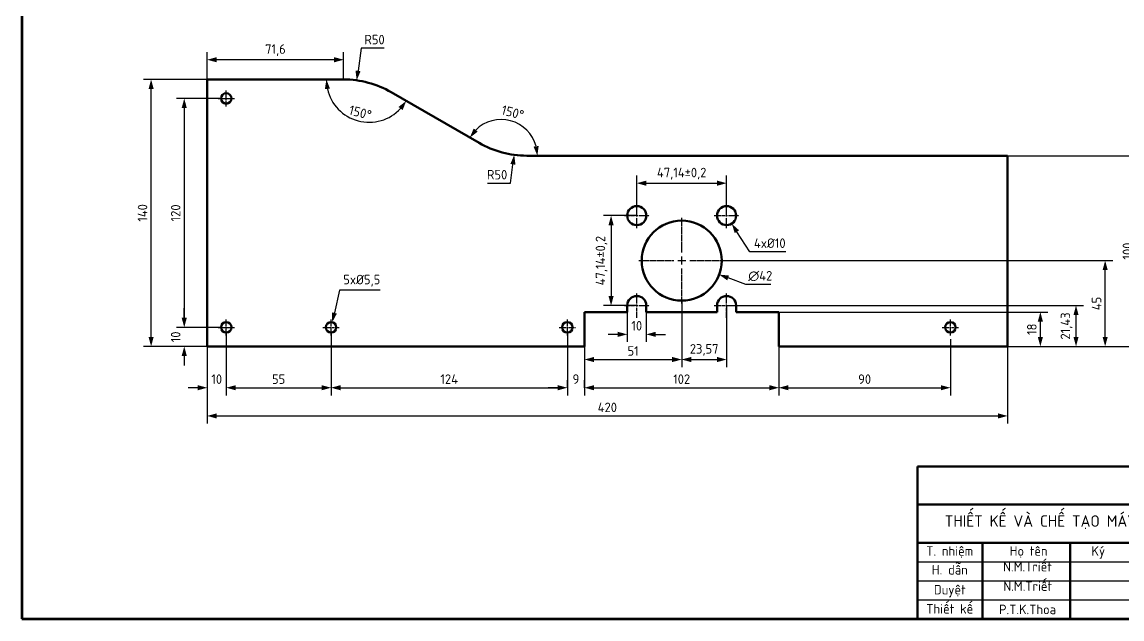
# Model space of a CAD drawing. Header units: millimetres. Extents: x -190 to 12889, y -227 to 3957.
# Drawn here: x 1002 to 1580, y 483 to 796 of the extents above; entities that cross this region are included whole.
import ezdxf

# ---------------------------------------------------------------- set-up
doc = ezdxf.new("R2010")
doc.units = ezdxf.units.MM
doc.header["$LTSCALE"] = 0.7
doc.header["$PDMODE"] = 35
doc.header["$PDSIZE"] = -4
doc.linetypes.add('CENTER2', pattern=[1.125, 0.75, -0.125, 0.125, -0.125])
doc.layers.get('0').update_dxf_attribs({"color": 255})
for name, color, linetype, lineweight in [('CON', 7, 'Continuous', 50), ('DIM', 94, 'Continuous', 25), ('KHUNGBV', 5, 'Continuous', 70)]:
    doc.layers.add(name, color=color, linetype=linetype, lineweight=lineweight)
doc.styles.add('TCVN-7284', font='tcvn+7284-2003r.ttf')
doc.dimstyles.new('TCVN_ISO-25_RadiusDia', dxfattribs={"dimtxt": 2.5, "dimasz": 2.5, "dimexe": 2, "dimexo": 0, "dimgap": 1, "dimtad": 1, "dimtoh": 1, "dimtxsty": 'TCVN-7284', "dimblk": 'Arrow', "dimcen": 0, "dimclrd": 256, "dimclre": 256, "dimclrt": 256, "dimadec": 0, "dimazin": 0, "dimtfac": 1, "dimtofl": 0, "dimtmove": 1, "dimatfit": 0, "dimldrblk": 'Arrow', "dimfxl": 1, "dimlwd": -1, "dimlwe": -1, "dimarcsym": 0})

# ---------------------------------------------------------------- blocks, each defined once
blk = doc.blocks.new('KHUNG_A3')
at = {"layer": 'CON', "color": 8, "linetype": 'Continuous', "ltscale": 0.66}
for p, q in [((296.71, 84.61), (296.71, 44.61)), ((296.71, 84.61), (481.71, 84.61)), ((296.71, 74.61), (481.71, 74.61)), ((296.71, 64.61), (481.71, 64.61)), ((313.71, 64.61), (313.71, 44.61)), ((336.71, 64.61), (336.71, 44.61))]:
    blk.add_line(p, q, dxfattribs=at)
at = {"layer": 'DIM', "color": 8, "linetype": 'Continuous', "ltscale": 0.66}
for p, q in [((296.71, 59.61), (361.71, 59.61)), ((296.71, 54.61), (361.71, 54.61)), ((296.71, 49.61), (421.71, 49.61))]:
    blk.add_line(p, q, dxfattribs=at)
at = {"layer": 'KHUNGBV', "color": 8, "linetype": 'Continuous', "ltscale": 0.66}
for p, q in [((61.71, 341.61), (61.71, 44.61)), ((61.71, 44.61), (481.71, 44.61))]:
    blk.add_line(p, q, dxfattribs=at)
at = {"color": 255, "insert": (303.83, 71.79), "char_height": 3, "width": 178.521, "attachment_point": 1, "style": 'TCVN-7284'}
blk.add_mtext('THIẾT KẾ VÀ CHẾ TẠO MÁY KIỂM TRA MÁY KHOAN PIN TỰ ĐỘNG CÓ GIÁM SÁT QUA WEBSERVER\\P', dxfattribs=at)
at = {"color": 255, "char_height": 2.5, "attachment_point": 1, "style": 'TCVN-7284'}
for s, insert in [('\\pxqc;T. nhiệm', (296.71, 63.68)), ('{\\W2.460912; }Họ tên', (317.11, 63.68)), ('{\\W4.544245; }Ký', (335.42, 63.68)), ('\\pxqc;H. dẫn', (296.71, 58.76)), ('\\pxqc;N.M.Triết', (317.11, 59.57)), ('\\pxqc;N.M.Triết', (317.16, 54.47)), ('\\pxqc;Duyệt', (296.71, 53.54)), ('\\pxqc;Thiết kế', (296.71, 48.52)), ('\\pxqc;P.T.K.Thoa', (317.11, 48.37))]:
    blk.add_mtext_dynamic_manual_height_columns(s, width=16.8827, gutter_width=88.6, heights=[0], dxfattribs=dict(at, insert=insert))
blk = doc.blocks.new('Arrow')
at = {"layer": 'DIM'}
blk.add_solid([(-1, 0.27), (-1, -0.27), (0, 0)], dxfattribs=at)
blk = doc.blocks.new('*D386')
at = {"layer": 'Defpoints', "color": 0, "ltscale": 0.7, "transparency": 16777216}
for p in [(1106.7, 755.79), (1087.41, 635.79), (1106.7, 635.79)]:
    blk.add_point(p, dxfattribs=at)
at = {"layer": 'DIM', "ltscale": 0.7, "transparency": 16777216}
for p, q in [((1106.7, 755.79), (1083.41, 755.79)), ((1087.41, 750.79), (1087.41, 640.79)), ((1106.7, 635.79), (1083.41, 635.79))]:
    blk.add_line(p, q, dxfattribs=at)
at = {"layer": 'DIM', "ltscale": 0.7, "transparency": 16777216, "xscale": 5, "yscale": 5, "zscale": 5}
for p, rotation in [((1087.41, 755.79), 90), ((1087.41, 635.79), 270)]:
    blk.add_blockref('Arrow', p, dxfattribs=dict(at, rotation=rotation))
at = {"layer": 'DIM', "ltscale": 0.7, "transparency": 16777216, "insert": (1082.91, 695.79), "char_height": 5, "attachment_point": 5, "rotation": 90, "style": 'TCVN-7284'}
blk.add_mtext('120', dxfattribs=at)
blk = doc.blocks.new('*D387')
at = {"layer": 'Defpoints', "color": 0, "ltscale": 0.7, "transparency": 16777216}
for p in [(1070.02, 765.79), (1099.45, 765.79), (1099.45, 625.79)]:
    blk.add_point(p, dxfattribs=at)
at = {"layer": 'DIM', "ltscale": 0.7, "transparency": 16777216}
for p, q in [((1099.45, 765.79), (1066.02, 765.79)), ((1070.02, 630.79), (1070.02, 760.79)), ((1099.45, 625.79), (1066.02, 625.79))]:
    blk.add_line(p, q, dxfattribs=at)
at = {"layer": 'DIM', "ltscale": 0.7, "transparency": 16777216, "xscale": 5, "yscale": 5, "zscale": 5}
for p, rotation in [((1070.02, 765.79), 90), ((1070.02, 625.79), 270)]:
    blk.add_blockref('Arrow', p, dxfattribs=dict(at, rotation=rotation))
at = {"layer": 'DIM', "ltscale": 0.7, "transparency": 16777216, "insert": (1065.52, 695.79), "char_height": 5, "attachment_point": 5, "rotation": 90, "style": 'TCVN-7284', "bg_fill": 3, "box_fill_scale": 1.1, "bg_fill_color": 256, "bg_fill_true_color": 13158600, "bg_fill_transparency": 0}
blk.add_mtext('140', dxfattribs=at)
blk = doc.blocks.new('*D388')
at = {"layer": 'Defpoints', "color": 0, "ltscale": 0.7, "transparency": 16777216}
for p in [(1109.45, 633.04), (1099.45, 625.79), (1109.45, 604.13)]:
    blk.add_point(p, dxfattribs=at)
at = {"layer": 'DIM', "ltscale": 0.7, "transparency": 16777216}
for p, q in [((1109.45, 633.04), (1109.45, 600.13)), ((1099.45, 625.79), (1099.45, 600.13)), ((1094.45, 604.13), (1089.45, 604.13)), ((1114.45, 604.13), (1119.45, 604.13))]:
    blk.add_line(p, q, dxfattribs=at)
at = {"layer": 'DIM', "ltscale": 0.7, "transparency": 16777216, "xscale": 5, "yscale": 5, "zscale": 5}
blk.add_blockref('Arrow', (1099.45, 604.13), dxfattribs=at)
at = {"layer": 'DIM', "ltscale": 0.7, "transparency": 16777216, "xscale": 5, "yscale": 5, "zscale": 5, "rotation": 180}
blk.add_blockref('Arrow', (1109.45, 604.13), dxfattribs=at)
at = {"layer": 'DIM', "ltscale": 0.7, "transparency": 16777216, "insert": (1104.45, 608.63), "char_height": 5, "attachment_point": 5, "style": 'TCVN-7284'}
blk.add_mtext('10', dxfattribs=at)
blk = doc.blocks.new('*D389')
at = {"layer": 'Defpoints', "color": 0, "ltscale": 0.7, "transparency": 16777216}
for p in [(1109.45, 633.04), (1164.45, 633.04), (1164.45, 604.13)]:
    blk.add_point(p, dxfattribs=at)
at = {"layer": 'DIM', "ltscale": 0.7, "transparency": 16777216}
for p, q in [((1109.45, 633.04), (1109.45, 600.13)), ((1164.45, 633.04), (1164.45, 600.13)), ((1114.45, 604.13), (1159.45, 604.13))]:
    blk.add_line(p, q, dxfattribs=at)
at = {"layer": 'DIM', "ltscale": 0.7, "transparency": 16777216, "xscale": 5, "yscale": 5, "zscale": 5, "rotation": 180}
blk.add_blockref('Arrow', (1109.45, 604.13), dxfattribs=at)
at = {"layer": 'DIM', "ltscale": 0.7, "transparency": 16777216, "xscale": 5, "yscale": 5, "zscale": 5}
blk.add_blockref('Arrow', (1164.45, 604.13), dxfattribs=at)
at = {"layer": 'DIM', "ltscale": 0.7, "transparency": 16777216, "insert": (1136.95, 608.63), "char_height": 5, "attachment_point": 5, "style": 'TCVN-7284'}
blk.add_mtext('55', dxfattribs=at)
blk = doc.blocks.new('*D390')
at = {"layer": 'Defpoints', "color": 0, "ltscale": 0.7, "transparency": 16777216}
for p in [(1164.45, 633.04), (1288.45, 633.04), (1288.45, 604.13)]:
    blk.add_point(p, dxfattribs=at)
at = {"layer": 'DIM', "ltscale": 0.7, "transparency": 16777216}
for p, q in [((1164.45, 633.04), (1164.45, 600.13)), ((1288.45, 633.04), (1288.45, 600.13)), ((1169.45, 604.13), (1283.45, 604.13))]:
    blk.add_line(p, q, dxfattribs=at)
at = {"layer": 'DIM', "ltscale": 0.7, "transparency": 16777216, "xscale": 5, "yscale": 5, "zscale": 5, "rotation": 180}
blk.add_blockref('Arrow', (1164.45, 604.13), dxfattribs=at)
at = {"layer": 'DIM', "ltscale": 0.7, "transparency": 16777216, "xscale": 5, "yscale": 5, "zscale": 5}
blk.add_blockref('Arrow', (1288.45, 604.13), dxfattribs=at)
at = {"layer": 'DIM', "ltscale": 0.7, "transparency": 16777216, "insert": (1226.45, 608.63), "char_height": 5, "attachment_point": 5, "style": 'TCVN-7284'}
blk.add_mtext('124', dxfattribs=at)
blk = doc.blocks.new('*D391')
at = {"layer": 'Defpoints', "color": 0, "ltscale": 0.7, "transparency": 16777216}
for p in [(1489.45, 629.54), (1399.45, 625.79), (1489.45, 604.13)]:
    blk.add_point(p, dxfattribs=at)
at = {"layer": 'DIM', "ltscale": 0.7, "transparency": 16777216}
for p, q in [((1489.45, 629.54), (1489.45, 600.13)), ((1399.45, 625.79), (1399.45, 600.13)), ((1404.45, 604.13), (1484.45, 604.13))]:
    blk.add_line(p, q, dxfattribs=at)
at = {"layer": 'DIM', "ltscale": 0.7, "transparency": 16777216, "xscale": 5, "yscale": 5, "zscale": 5, "rotation": 180}
blk.add_blockref('Arrow', (1399.45, 604.13), dxfattribs=at)
at = {"layer": 'DIM', "ltscale": 0.7, "transparency": 16777216, "xscale": 5, "yscale": 5, "zscale": 5}
blk.add_blockref('Arrow', (1489.45, 604.13), dxfattribs=at)
at = {"layer": 'DIM', "ltscale": 0.7, "transparency": 16777216, "insert": (1444.45, 608.63), "char_height": 5, "attachment_point": 5, "style": 'TCVN-7284'}
blk.add_mtext('90', dxfattribs=at)
blk = doc.blocks.new('*U166')
at = {"layer": 'DIM', "color": 0, "linetype": 'CENTER2', "ltscale": 2.5, "transparency": 16777216}
for p, q in [((-4.25, 0), (-0.55, 0)), ((0, 0.55), (0, 4.25)), ((0.55, 0), (4.25, 0)), ((0, -4.25), (0, -0.55))]:
    blk.add_line(p, q, dxfattribs=at)
at = {"layer": 'DIM', "color": 0, "linetype": 'Continuous', "ltscale": 2.5, "transparency": 16777216}
for p, q in [((-0.275, 0), (0.275, 0)), ((0, -0.275), (0, 0.275))]:
    blk.add_line(p, q, dxfattribs=at)
blk = doc.blocks.new('*U167')
at = {"layer": 'DIM', "color": 0, "linetype": 'CENTER2', "ltscale": 2.5, "transparency": 16777216}
for p, q in [((-4.25, 0), (-0.55, 0)), ((0, 0.55), (0, 4.25)), ((0.55, 0), (4.25, 0)), ((0, -4.25), (0, -0.55))]:
    blk.add_line(p, q, dxfattribs=at)
at = {"layer": 'DIM', "color": 0, "linetype": 'Continuous', "ltscale": 2.5, "transparency": 16777216}
for p, q in [((-0.275, 0), (0.275, 0)), ((0, -0.275), (0, 0.275))]:
    blk.add_line(p, q, dxfattribs=at)
blk = doc.blocks.new('*U168')
at = {"layer": 'DIM', "color": 0, "linetype": 'CENTER2', "ltscale": 2.5, "transparency": 16777216}
for p, q in [((-4.25, 0), (-0.55, 0)), ((0, 0.55), (0, 4.25)), ((0.55, 0), (4.25, 0)), ((0, -4.25), (0, -0.55))]:
    blk.add_line(p, q, dxfattribs=at)
at = {"layer": 'DIM', "color": 0, "linetype": 'Continuous', "ltscale": 2.5, "transparency": 16777216}
for p, q in [((-0.275, 0), (0.275, 0)), ((0, -0.275), (0, 0.275))]:
    blk.add_line(p, q, dxfattribs=at)
blk = doc.blocks.new('*U160')
at = {"layer": 'DIM', "color": 0, "linetype": 'CENTER2', "ltscale": 2.5, "transparency": 16777216}
for p, q in [((0, 1), (0, 6.5)), ((-6.5, 0), (-1, 0)), ((1, 0), (6.5, 0)), ((0, -6.5), (0, -1))]:
    blk.add_line(p, q, dxfattribs=at)
at = {"layer": 'DIM', "color": 0, "linetype": 'Continuous', "ltscale": 2.5, "transparency": 16777216}
for p, q in [((-0.5, 0), (0.5, 0)), ((0, -0.5), (0, 0.5))]:
    blk.add_line(p, q, dxfattribs=at)
blk = doc.blocks.new('*U161')
at = {"layer": 'DIM', "color": 0, "linetype": 'CENTER2', "ltscale": 2.5, "transparency": 16777216}
for p, q in [((-4.25, 0), (-0.55, 0)), ((0, 0.55), (0, 4.25)), ((0.55, 0), (4.25, 0)), ((0, -4.25), (0, -0.55))]:
    blk.add_line(p, q, dxfattribs=at)
at = {"layer": 'DIM', "color": 0, "linetype": 'Continuous', "ltscale": 2.5, "transparency": 16777216}
for p, q in [((-0.275, 0), (0.275, 0)), ((0, -0.275), (0, 0.275))]:
    blk.add_line(p, q, dxfattribs=at)
blk = doc.blocks.new('*U162')
at = {"layer": 'DIM', "color": 0, "linetype": 'CENTER2', "ltscale": 2.5, "transparency": 16777216}
for p, q in [((0, 1), (0, 6.5)), ((-6.5, 0), (-1, 0)), ((1, 0), (6.5, 0)), ((0, -6.5), (0, -1))]:
    blk.add_line(p, q, dxfattribs=at)
at = {"layer": 'DIM', "color": 0, "linetype": 'Continuous', "ltscale": 2.5, "transparency": 16777216}
for p, q in [((-0.5, 0), (0.5, 0)), ((0, -0.5), (0, 0.5))]:
    blk.add_line(p, q, dxfattribs=at)
blk = doc.blocks.new('*U163')
at = {"layer": 'DIM', "color": 0, "linetype": 'CENTER2', "ltscale": 2.5, "transparency": 16777216}
for p, q in [((0, 1), (0, 6.5)), ((-6.5, 0), (-1, 0)), ((1, 0), (6.5, 0)), ((0, -6.5), (0, -1))]:
    blk.add_line(p, q, dxfattribs=at)
at = {"layer": 'DIM', "color": 0, "linetype": 'Continuous', "ltscale": 2.5, "transparency": 16777216}
for p, q in [((-0.5, 0), (0.5, 0)), ((0, -0.5), (0, 0.5))]:
    blk.add_line(p, q, dxfattribs=at)
blk = doc.blocks.new('*U164')
at = {"layer": 'DIM', "color": 0, "linetype": 'CENTER2', "ltscale": 2.5, "transparency": 16777216}
for p, q in [((0, 1), (0, 6.5)), ((-6.5, 0), (-1, 0)), ((1, 0), (6.5, 0)), ((0, -6.5), (0, -1))]:
    blk.add_line(p, q, dxfattribs=at)
at = {"layer": 'DIM', "color": 0, "linetype": 'Continuous', "ltscale": 2.5, "transparency": 16777216}
for p, q in [((-0.5, 0), (0.5, 0)), ((0, -0.5), (0, 0.5))]:
    blk.add_line(p, q, dxfattribs=at)
blk = doc.blocks.new('*U165')
at = {"layer": 'DIM', "color": 0, "linetype": 'CENTER2', "ltscale": 2.5, "transparency": 16777216}
for p, q in [((-4.25, 0), (-0.55, 0)), ((0, 0.55), (0, 4.25)), ((0.55, 0), (4.25, 0)), ((0, -4.25), (0, -0.55))]:
    blk.add_line(p, q, dxfattribs=at)
at = {"layer": 'DIM', "color": 0, "linetype": 'Continuous', "ltscale": 2.5, "transparency": 16777216}
for p, q in [((-0.275, 0), (0.275, 0)), ((0, -0.275), (0, 0.275))]:
    blk.add_line(p, q, dxfattribs=at)
blk = doc.blocks.new('*U169')
at = {"layer": 'DIM', "color": 0, "linetype": 'CENTER2', "ltscale": 2.5, "transparency": 16777216}
for p, q in [((0, 4.2), (0, 22.5)), ((-22.5, 0), (-4.2, 0)), ((4.2, 0), (22.5, 0)), ((0, -22.5), (0, -4.2))]:
    blk.add_line(p, q, dxfattribs=at)
at = {"layer": 'DIM', "color": 0, "linetype": 'Continuous', "ltscale": 2.5, "transparency": 16777216}
for p, q in [((-2.1, 0), (2.1, 0)), ((0, -2.1), (0, 2.1))]:
    blk.add_line(p, q, dxfattribs=at)
blk = doc.blocks.new('MAT_PHAI_X')
at = {"layer": 'CON'}
for p, q in [((1188.74, 1014.8), (1117.14, 1014.8)), ((1117.14, 1014.8), (1117.14, 874.8)), ((1259.82, 981.49), (1213.74, 1008.1)), ((1537.14, 974.8), (1284.82, 974.8)), ((1537.14, 874.8), (1537.14, 974.8)), ((1337.57, 896.23), (1337.57, 892.8)), ((1347.57, 892.8), (1347.57, 896.23)), ((1384.71, 896.23), (1384.71, 892.8)), ((1394.71, 892.8), (1394.71, 896.23)), ((1315.14, 892.8), (1337.57, 892.8)), ((1315.14, 874.8), (1315.14, 892.8)), ((1347.57, 892.8), (1384.71, 892.8)), ((1394.71, 892.8), (1417.14, 892.8)), ((1417.14, 892.8), (1417.14, 874.8)), ((1117.14, 874.8), (1315.14, 874.8)), ((1417.14, 874.8), (1537.14, 874.8))]:
    blk.add_line(p, q, dxfattribs=at)
for centre, radius in [((1127.14, 1004.8), 2.75), ((1342.57, 943.37), 5), ((1389.71, 943.37), 5), ((1366.14, 919.8), 21), ((1127.14, 884.8), 2.75), ((1182.14, 884.8), 2.75), ((1306.14, 884.8), 2.75), ((1507.14, 884.8), 2.75)]:
    blk.add_circle(centre, radius, dxfattribs=at)
for centre, radius, start, end in [((1188.74, 964.8), 50, 60, 90), ((1284.82, 1024.8), 50, 240, 270), ((1342.57, 896.23), 5, 0, 180), ((1389.71, 896.23), 5, 0, 180)]:
    blk.add_arc(centre, radius, start, end, dxfattribs=at)
at = {"layer": 'DIM', "color": 1, "linetype": 'CENTER2', "ltscale": 2.5}
for name, p in [('*U166', (1127.14, 1004.8)), ('*U160', (1342.57, 943.37)), ('*U164', (1389.71, 943.37)), ('*U169', (1366.14, 919.8)), ('*U162', (1342.57, 896.23)), ('*U163', (1389.71, 896.23)), ('*U167', (1127.14, 884.8)), ('*U168', (1182.14, 884.8)), ('*U161', (1306.14, 884.8)), ('*U165', (1507.14, 884.8))]:
    blk.add_blockref(name, p, dxfattribs=at)
blk = doc.blocks.new('*D392')
at = {"layer": 'Defpoints', "color": 0, "ltscale": 0.7, "transparency": 16777216}
for p in [(1297.45, 625.79), (1288.45, 604.13), (1297.45, 604.13)]:
    blk.add_point(p, dxfattribs=at)
at = {"layer": 'DIM', "ltscale": 0.7, "transparency": 16777216}
for p, q in [((1297.45, 625.79), (1297.45, 600.13)), ((1288.45, 604.13), (1288.45, 608.13)), ((1283.45, 604.13), (1278.45, 604.13)), ((1302.45, 604.13), (1307.45, 604.13))]:
    blk.add_line(p, q, dxfattribs=at)
at = {"layer": 'DIM', "ltscale": 0.7, "transparency": 16777216, "xscale": 5, "yscale": 5, "zscale": 5}
blk.add_blockref('Arrow', (1288.45, 604.13), dxfattribs=at)
at = {"layer": 'DIM', "ltscale": 0.7, "transparency": 16777216, "xscale": 5, "yscale": 5, "zscale": 5, "rotation": 180}
blk.add_blockref('Arrow', (1297.45, 604.13), dxfattribs=at)
at = {"layer": 'DIM', "ltscale": 0.7, "transparency": 16777216, "insert": (1292.95, 608.63), "char_height": 5, "attachment_point": 5, "style": 'TCVN-7284'}
blk.add_mtext('9', dxfattribs=at)
blk = doc.blocks.new('*D393')
at = {"layer": 'Defpoints', "color": 0, "ltscale": 0.7, "transparency": 16777216}
for p in [(1399.45, 611.28), (1297.45, 604.13), (1399.45, 604.13)]:
    blk.add_point(p, dxfattribs=at)
at = {"layer": 'DIM', "ltscale": 0.7, "transparency": 16777216}
for p, q in [((1297.45, 604.13), (1297.45, 608.13)), ((1399.45, 611.28), (1399.45, 600.13)), ((1302.45, 604.13), (1394.45, 604.13))]:
    blk.add_line(p, q, dxfattribs=at)
at = {"layer": 'DIM', "ltscale": 0.7, "transparency": 16777216, "xscale": 5, "yscale": 5, "zscale": 5, "rotation": 180}
blk.add_blockref('Arrow', (1297.45, 604.13), dxfattribs=at)
at = {"layer": 'DIM', "ltscale": 0.7, "transparency": 16777216, "xscale": 5, "yscale": 5, "zscale": 5}
blk.add_blockref('Arrow', (1399.45, 604.13), dxfattribs=at)
at = {"layer": 'DIM', "ltscale": 0.7, "transparency": 16777216, "insert": (1348.45, 608.63), "char_height": 5, "attachment_point": 5, "style": 'TCVN-7284', "bg_fill": 3, "box_fill_scale": 1.1, "bg_fill_color": 256, "bg_fill_true_color": 13158600, "bg_fill_transparency": 0}
blk.add_mtext('102', dxfattribs=at)
blk = doc.blocks.new('*D394')
at = {"layer": 'Defpoints', "color": 0, "ltscale": 0.7, "transparency": 16777216}
for p in [(1099.45, 625.79), (1519.45, 625.79), (1519.45, 589.34)]:
    blk.add_point(p, dxfattribs=at)
at = {"layer": 'DIM', "ltscale": 0.7, "transparency": 16777216}
for p, q in [((1099.45, 625.79), (1099.45, 585.34)), ((1519.45, 625.79), (1519.45, 585.34)), ((1104.45, 589.34), (1514.45, 589.34))]:
    blk.add_line(p, q, dxfattribs=at)
at = {"layer": 'DIM', "ltscale": 0.7, "transparency": 16777216, "xscale": 5, "yscale": 5, "zscale": 5, "rotation": 180}
blk.add_blockref('Arrow', (1099.45, 589.34), dxfattribs=at)
at = {"layer": 'DIM', "ltscale": 0.7, "transparency": 16777216, "xscale": 5, "yscale": 5, "zscale": 5}
blk.add_blockref('Arrow', (1519.45, 589.34), dxfattribs=at)
at = {"layer": 'DIM', "ltscale": 0.7, "transparency": 16777216, "insert": (1309.45, 593.84), "char_height": 5, "attachment_point": 5, "style": 'TCVN-7284', "bg_fill": 3, "box_fill_scale": 1.1, "bg_fill_color": 256, "bg_fill_true_color": 13158600, "bg_fill_transparency": 0}
blk.add_mtext('420', dxfattribs=at)
blk = doc.blocks.new('*D395')
at = {"layer": 'Defpoints', "color": 0, "ltscale": 0.7, "transparency": 16777216}
for p in [(1087.41, 635.79), (1106.7, 635.79), (1099.45, 625.79)]:
    blk.add_point(p, dxfattribs=at)
at = {"layer": 'DIM', "ltscale": 0.7, "transparency": 16777216}
for p, q in [((1087.41, 640.79), (1087.41, 645.79)), ((1106.7, 635.79), (1083.41, 635.79)), ((1099.45, 625.79), (1083.41, 625.79)), ((1087.41, 620.79), (1087.41, 615.79))]:
    blk.add_line(p, q, dxfattribs=at)
at = {"layer": 'DIM', "ltscale": 0.7, "transparency": 16777216, "xscale": 5, "yscale": 5, "zscale": 5}
for p, rotation in [((1087.41, 635.79), 270), ((1087.41, 625.79), 90)]:
    blk.add_blockref('Arrow', p, dxfattribs=dict(at, rotation=rotation))
at = {"layer": 'DIM', "ltscale": 0.7, "transparency": 16777216, "insert": (1082.91, 630.79), "char_height": 5, "attachment_point": 5, "rotation": 90, "style": 'TCVN-7284'}
blk.add_mtext('10', dxfattribs=at)
blk = doc.blocks.new('*D396')
at = {"layer": 'Defpoints', "color": 0, "ltscale": 0.7, "transparency": 16777216}
for p in [(1099.45, 776.12), (1099.45, 765.79), (1171.06, 765.79)]:
    blk.add_point(p, dxfattribs=at)
at = {"layer": 'DIM', "ltscale": 0.7, "transparency": 16777216}
for p, q in [((1099.45, 765.79), (1099.45, 780.12)), ((1171.06, 765.79), (1171.06, 780.12)), ((1166.06, 776.12), (1104.45, 776.12))]:
    blk.add_line(p, q, dxfattribs=at)
at = {"layer": 'DIM', "ltscale": 0.7, "transparency": 16777216, "xscale": 5, "yscale": 5, "zscale": 5, "rotation": 180}
blk.add_blockref('Arrow', (1099.45, 776.12), dxfattribs=at)
at = {"layer": 'DIM', "ltscale": 0.7, "transparency": 16777216, "xscale": 5, "yscale": 5, "zscale": 5}
blk.add_blockref('Arrow', (1171.06, 776.12), dxfattribs=at)
at = {"layer": 'DIM', "ltscale": 0.7, "transparency": 16777216, "insert": (1135.26, 781.12), "char_height": 5, "attachment_point": 5, "style": 'TCVN-7284'}
blk.add_mtext('71,6', dxfattribs=at)
blk = doc.blocks.new('*D397')
at = {"layer": 'Defpoints', "color": 0, "ltscale": 0.7, "transparency": 16777216}
for p in [(1398.95, 643.79), (1536.68, 643.79), (1399.45, 625.79)]:
    blk.add_point(p, dxfattribs=at)
at = {"layer": 'DIM', "ltscale": 0.7, "transparency": 16777216}
for p, q in [((1398.95, 643.79), (1540.68, 643.79)), ((1536.68, 630.79), (1536.68, 638.79)), ((1399.45, 625.79), (1540.68, 625.79))]:
    blk.add_line(p, q, dxfattribs=at)
at = {"layer": 'DIM', "ltscale": 0.7, "transparency": 16777216, "xscale": 5, "yscale": 5, "zscale": 5}
for p, rotation in [((1536.68, 643.79), 90), ((1536.68, 625.79), 270)]:
    blk.add_blockref('Arrow', p, dxfattribs=dict(at, rotation=rotation))
at = {"layer": 'DIM', "ltscale": 0.7, "transparency": 16777216, "insert": (1532.18, 634.79), "char_height": 5, "attachment_point": 5, "rotation": 90, "style": 'TCVN-7284'}
blk.add_mtext('18', dxfattribs=at)
blk = doc.blocks.new('*D401')
at = {"layer": 'Defpoints', "color": 0, "ltscale": 0.7, "transparency": 16777216}
for p in [(1372.02, 647.22), (1555.39, 647.22), (1399.45, 625.79)]:
    blk.add_point(p, dxfattribs=at)
at = {"layer": 'DIM', "ltscale": 0.7, "transparency": 16777216}
for p, q in [((1372.02, 647.22), (1559.39, 647.22)), ((1555.39, 630.79), (1555.39, 642.22)), ((1399.45, 625.79), (1559.39, 625.79))]:
    blk.add_line(p, q, dxfattribs=at)
at = {"layer": 'DIM', "ltscale": 0.7, "transparency": 16777216, "xscale": 5, "yscale": 5, "zscale": 5}
for p, rotation in [((1555.39, 647.22), 90), ((1555.39, 625.79), 270)]:
    blk.add_blockref('Arrow', p, dxfattribs=dict(at, rotation=rotation))
at = {"layer": 'DIM', "ltscale": 0.7, "transparency": 16777216, "insert": (1550.39, 636.5), "char_height": 5, "attachment_point": 5, "rotation": 90, "style": 'TCVN-7284'}
blk.add_mtext('21,43', dxfattribs=at)
blk = doc.blocks.new('*D398')
at = {"layer": 'Defpoints', "color": 0, "ltscale": 0.7, "transparency": 16777216}
for p in [(1519.45, 725.79), (1519.45, 625.79), (1586.87, 625.79)]:
    blk.add_point(p, dxfattribs=at)
at = {"layer": 'DIM', "ltscale": 0.7, "transparency": 16777216}
for p, q in [((1519.45, 725.79), (1590.87, 725.79)), ((1586.87, 720.79), (1586.87, 630.79)), ((1519.45, 625.79), (1590.87, 625.79))]:
    blk.add_line(p, q, dxfattribs=at)
at = {"layer": 'DIM', "ltscale": 0.7, "transparency": 16777216, "xscale": 5, "yscale": 5, "zscale": 5}
for p, rotation in [((1586.87, 725.79), 90), ((1586.87, 625.79), 270)]:
    blk.add_blockref('Arrow', p, dxfattribs=dict(at, rotation=rotation))
at = {"layer": 'DIM', "ltscale": 0.7, "transparency": 16777216, "insert": (1582.37, 675.79), "char_height": 5, "attachment_point": 5, "rotation": 90, "style": 'TCVN-7284', "bg_fill": 3, "box_fill_scale": 1.1, "bg_fill_color": 256, "bg_fill_true_color": 13158600, "bg_fill_transparency": 0}
blk.add_mtext('100', dxfattribs=at)
blk = doc.blocks.new('*D402')
at = {"layer": 'Defpoints', "color": 0, "ltscale": 0.7, "transparency": 16777216}
for p in [(1348.45, 649.79), (1297.45, 625.79), (1348.45, 618.92)]:
    blk.add_point(p, dxfattribs=at)
at = {"layer": 'DIM', "ltscale": 0.7, "transparency": 16777216}
for p, q in [((1348.45, 649.79), (1348.45, 614.92)), ((1297.45, 625.79), (1297.45, 614.92)), ((1302.45, 618.92), (1343.45, 618.92))]:
    blk.add_line(p, q, dxfattribs=at)
at = {"layer": 'DIM', "ltscale": 0.7, "transparency": 16777216, "xscale": 5, "yscale": 5, "zscale": 5, "rotation": 180}
blk.add_blockref('Arrow', (1297.45, 618.92), dxfattribs=at)
at = {"layer": 'DIM', "ltscale": 0.7, "transparency": 16777216, "xscale": 5, "yscale": 5, "zscale": 5}
blk.add_blockref('Arrow', (1348.45, 618.92), dxfattribs=at)
at = {"layer": 'DIM', "ltscale": 0.7, "transparency": 16777216, "insert": (1322.95, 623.42), "char_height": 5, "attachment_point": 5, "style": 'TCVN-7284'}
blk.add_mtext('51', dxfattribs=at)
blk = doc.blocks.new('*D403')
at = {"layer": 'Defpoints', "color": 0, "ltscale": 0.7, "transparency": 16777216}
for p in [(1348.45, 649.79), (1372.02, 647.22), (1372.02, 618.92)]:
    blk.add_point(p, dxfattribs=at)
at = {"layer": 'DIM', "ltscale": 0.7, "transparency": 16777216}
for p, q in [((1348.45, 649.79), (1348.45, 614.92)), ((1372.02, 647.22), (1372.02, 614.92)), ((1353.45, 618.92), (1367.02, 618.92))]:
    blk.add_line(p, q, dxfattribs=at)
at = {"layer": 'DIM', "ltscale": 0.7, "transparency": 16777216, "xscale": 5, "yscale": 5, "zscale": 5, "rotation": 180}
blk.add_blockref('Arrow', (1348.45, 618.92), dxfattribs=at)
at = {"layer": 'DIM', "ltscale": 0.7, "transparency": 16777216, "xscale": 5, "yscale": 5, "zscale": 5}
blk.add_blockref('Arrow', (1372.02, 618.92), dxfattribs=at)
at = {"layer": 'DIM', "ltscale": 0.7, "transparency": 16777216, "insert": (1360.24, 623.92), "char_height": 5, "attachment_point": 5, "style": 'TCVN-7284'}
blk.add_mtext('23,57', dxfattribs=at)
blk = doc.blocks.new('*D404')
at = {"layer": 'Defpoints', "color": 0, "ltscale": 0.7, "transparency": 16777216}
for p in [(1324.88, 694.36), (1311.4, 647.22), (1324.88, 647.22)]:
    blk.add_point(p, dxfattribs=at)
at = {"layer": 'DIM', "ltscale": 0.7, "transparency": 16777216}
for p, q in [((1324.88, 694.36), (1307.4, 694.36)), ((1311.4, 689.36), (1311.4, 652.22)), ((1324.88, 647.22), (1307.4, 647.22))]:
    blk.add_line(p, q, dxfattribs=at)
at = {"layer": 'DIM', "ltscale": 0.7, "transparency": 16777216, "xscale": 5, "yscale": 5, "zscale": 5}
for p, rotation in [((1311.4, 694.36), 90), ((1311.4, 647.22), 270)]:
    blk.add_blockref('Arrow', p, dxfattribs=dict(at, rotation=rotation))
at = {"layer": 'DIM', "ltscale": 0.7, "transparency": 16777216, "insert": (1306.4, 670.79), "char_height": 5, "attachment_point": 5, "rotation": 90, "style": 'TCVN-7284', "bg_fill": 3, "box_fill_scale": 1.1, "bg_fill_color": 256, "bg_fill_true_color": 13158600, "bg_fill_transparency": 0}
blk.add_mtext('47,14±0,2', dxfattribs=at)
blk = doc.blocks.new('*D405')
at = {"layer": 'Defpoints', "color": 0, "ltscale": 0.7, "transparency": 16777216}
for p in [(1372.02, 711.38), (1324.88, 694.36), (1372.02, 694.36)]:
    blk.add_point(p, dxfattribs=at)
at = {"layer": 'DIM', "ltscale": 0.7, "transparency": 16777216}
for p, q in [((1324.88, 694.36), (1324.88, 715.38)), ((1329.88, 711.38), (1367.02, 711.38)), ((1372.02, 694.36), (1372.02, 715.38))]:
    blk.add_line(p, q, dxfattribs=at)
at = {"layer": 'DIM', "ltscale": 0.7, "transparency": 16777216, "xscale": 5, "yscale": 5, "zscale": 5, "rotation": 180}
blk.add_blockref('Arrow', (1324.88, 711.38), dxfattribs=at)
at = {"layer": 'DIM', "ltscale": 0.7, "transparency": 16777216, "xscale": 5, "yscale": 5, "zscale": 5}
blk.add_blockref('Arrow', (1372.02, 711.38), dxfattribs=at)
at = {"layer": 'DIM', "ltscale": 0.7, "transparency": 16777216, "insert": (1348.45, 716.38), "char_height": 5, "attachment_point": 5, "style": 'TCVN-7284', "bg_fill": 3, "box_fill_scale": 1.1, "bg_fill_color": 256, "bg_fill_true_color": 13158600, "bg_fill_transparency": 0}
blk.add_mtext('47,14±0,2', dxfattribs=at)
blk = doc.blocks.new('*D406')
at = {"layer": 'Defpoints', "color": 0, "ltscale": 0.7, "transparency": 16777216}
for p in [(1319.88, 643.79), (1329.88, 643.79), (1329.88, 632.12)]:
    blk.add_point(p, dxfattribs=at)
at = {"layer": 'DIM', "ltscale": 0.7, "transparency": 16777216}
for p, q in [((1319.88, 643.79), (1319.88, 628.12)), ((1329.88, 643.79), (1329.88, 628.12)), ((1314.88, 632.12), (1309.88, 632.12)), ((1334.88, 632.12), (1339.88, 632.12))]:
    blk.add_line(p, q, dxfattribs=at)
at = {"layer": 'DIM', "ltscale": 0.7, "transparency": 16777216, "xscale": 5, "yscale": 5, "zscale": 5}
blk.add_blockref('Arrow', (1319.88, 632.12), dxfattribs=at)
at = {"layer": 'DIM', "ltscale": 0.7, "transparency": 16777216, "xscale": 5, "yscale": 5, "zscale": 5, "rotation": 180}
blk.add_blockref('Arrow', (1329.88, 632.12), dxfattribs=at)
at = {"layer": 'DIM', "ltscale": 0.7, "transparency": 16777216, "insert": (1324.88, 636.62), "char_height": 5, "attachment_point": 5, "style": 'TCVN-7284'}
blk.add_mtext('10', dxfattribs=at)
blk = doc.blocks.new('*D407')
at = {"layer": 'Defpoints', "color": 0, "ltscale": 0.7, "transparency": 16777216}
for p in [(1165.07, 638.47), (1163.84, 633.11)]:
    blk.add_point(p, dxfattribs=at)
at = {"layer": 'DIM', "ltscale": 0.7, "transparency": 16777216}
for p, q in [((1168.94, 655.27), (1166.2, 643.34)), ((1190.19, 655.27), (1168.94, 655.27))]:
    blk.add_line(p, q, dxfattribs=at)
at = {"layer": 'DIM', "ltscale": 0.7, "transparency": 16777216, "xscale": 5, "yscale": 5, "zscale": 5, "rotation": 257.0195249819228}
blk.add_blockref('Arrow', (1165.07, 638.47), dxfattribs=at)
at = {"layer": 'DIM', "ltscale": 0.7, "transparency": 16777216, "insert": (1180.57, 660.27), "char_height": 5, "attachment_point": 5, "style": 'TCVN-7284'}
blk.add_mtext('5x%%C5,5', dxfattribs=at)
blk = doc.blocks.new('*D408')
at = {"layer": 'Defpoints', "color": 0, "ltscale": 0.7, "transparency": 16777216}
for p in [(1369.32, 698.57), (1374.73, 690.15)]:
    blk.add_point(p, dxfattribs=at)
at = {"layer": 'DIM', "ltscale": 0.7, "transparency": 16777216}
for p, q in [((1384.18, 675.43), (1377.43, 685.94)), ((1403.18, 675.43), (1384.18, 675.43))]:
    blk.add_line(p, q, dxfattribs=at)
at = {"layer": 'DIM', "ltscale": 0.7, "transparency": 16777216, "xscale": 5, "yscale": 5, "zscale": 5, "rotation": 122.6980477058848}
blk.add_blockref('Arrow', (1374.73, 690.15), dxfattribs=at)
at = {"layer": 'DIM', "ltscale": 0.7, "transparency": 16777216, "insert": (1394.68, 679.93), "char_height": 5, "attachment_point": 5, "style": 'TCVN-7284'}
blk.add_mtext('4x%%c10', dxfattribs=at)
blk = doc.blocks.new('*D409')
at = {"layer": 'Defpoints', "color": 0, "ltscale": 0.7, "transparency": 16777216}
for p in [(1328.78, 678.14), (1368.13, 663.44)]:
    blk.add_point(p, dxfattribs=at)
at = {"layer": 'DIM', "ltscale": 0.7, "transparency": 16777216}
for p, q in [((1382.18, 658.19), (1372.81, 661.69)), ((1395.18, 658.19), (1382.18, 658.19))]:
    blk.add_line(p, q, dxfattribs=at)
at = {"layer": 'DIM', "ltscale": 0.7, "transparency": 16777216, "xscale": 5, "yscale": 5, "zscale": 5, "rotation": 159.5052706865742}
blk.add_blockref('Arrow', (1368.13, 663.44), dxfattribs=at)
at = {"layer": 'DIM', "ltscale": 0.7, "transparency": 16777216, "insert": (1389.68, 662.69), "char_height": 5, "attachment_point": 5, "style": 'TCVN-7284'}
blk.add_mtext('∅42', dxfattribs=at)
blk = doc.blocks.new('*D399')
at = {"layer": 'Defpoints', "color": 0, "ltscale": 0.7, "transparency": 16777216}
for p in [(1177.92, 765.32), (1171.06, 715.79)]:
    blk.add_point(p, dxfattribs=at)
at = {"layer": 'DIM', "ltscale": 0.7, "transparency": 16777216}
for p, q in [((1180.25, 782.18), (1178.6, 770.27)), ((1192.25, 782.18), (1180.25, 782.18))]:
    blk.add_line(p, q, dxfattribs=at)
at = {"layer": 'DIM', "ltscale": 0.7, "transparency": 16777216, "xscale": 5, "yscale": 5, "zscale": 5, "rotation": 262.1157023574194}
blk.add_blockref('Arrow', (1177.92, 765.32), dxfattribs=at)
at = {"layer": 'DIM', "ltscale": 0.7, "transparency": 16777216, "insert": (1187.25, 786.68), "char_height": 5, "attachment_point": 5, "style": 'TCVN-7284'}
blk.add_mtext('R50', dxfattribs=at)
blk = doc.blocks.new('*D400')
at = {"layer": 'Defpoints', "color": 0, "ltscale": 0.7, "transparency": 16777216}
for p in [(1267.13, 775.79), (1260.56, 726.22)]:
    blk.add_point(p, dxfattribs=at)
at = {"layer": 'DIM', "ltscale": 0.7, "transparency": 16777216}
for p, q in [((1258.58, 711.35), (1259.9, 721.27)), ((1246.58, 711.35), (1258.58, 711.35))]:
    blk.add_line(p, q, dxfattribs=at)
at = {"layer": 'DIM', "ltscale": 0.7, "transparency": 16777216, "xscale": 5, "yscale": 5, "zscale": 5, "rotation": 82.43965147298303}
blk.add_blockref('Arrow', (1260.56, 726.22), dxfattribs=at)
at = {"layer": 'DIM', "ltscale": 0.7, "transparency": 16777216, "insert": (1251.58, 715.85), "char_height": 5, "attachment_point": 5, "style": 'TCVN-7284'}
blk.add_mtext('R50', dxfattribs=at)
blk = doc.blocks.new('*D410')
at = {"layer": 'Defpoints', "color": 0, "ltscale": 0.7, "transparency": 16777216}
for p in [(1099.45, 765.79), (1171.06, 765.79), (1196.06, 759.09), (1170.01, 748.58), (1242.13, 732.49)]:
    blk.add_point(p, dxfattribs=at)
at = {"layer": 'DIM', "ltscale": 0.7, "transparency": 16777216}
blk.add_arc((1184.45, 765.79), 22.47, 192.7776, 317.2224, dxfattribs=at)
at = {"layer": 'DIM', "ltscale": 0.7, "transparency": 16777216, "xscale": 5, "yscale": 5, "zscale": 5}
for p, rotation in [((1161.99, 765.79), 96.38880019107846), ((1203.91, 754.56), 53.61119980892114)]:
    blk.add_blockref('Arrow', p, dxfattribs=dict(at, rotation=rotation))
at = {"layer": 'DIM', "ltscale": 0.7, "transparency": 16777216, "insert": (1179.8, 748.43), "char_height": 5, "attachment_point": 5, "rotation": 345, "style": 'TCVN-7284'}
blk.add_mtext('150°', dxfattribs=at)
blk = doc.blocks.new('*D411')
at = {"layer": 'Defpoints', "color": 0, "ltscale": 0.7, "transparency": 16777216}
for p in [(1196.06, 759.09), (1265.94, 740.33), (1242.13, 732.49), (1267.13, 725.79), (1519.45, 725.79)]:
    blk.add_point(p, dxfattribs=at)
at = {"layer": 'DIM', "ltscale": 0.7, "transparency": 16777216}
blk.add_arc((1253.74, 725.79), 18.98, 15.13813, 134.86187, dxfattribs=at)
at = {"layer": 'DIM', "ltscale": 0.7, "transparency": 16777216, "xscale": 5, "yscale": 5, "zscale": 5}
for p, rotation in [((1237.3, 735.28), 232.430933602402), ((1272.72, 725.79), 277.5690663975975)]:
    blk.add_blockref('Arrow', p, dxfattribs=dict(at, rotation=rotation))
at = {"layer": 'DIM', "ltscale": 0.7, "transparency": 16777216, "insert": (1259.81, 748.47), "char_height": 5, "attachment_point": 5, "rotation": 345, "style": 'TCVN-7284'}
blk.add_mtext('150°', dxfattribs=at)
blk = doc.blocks.new('*D608')
at = {"layer": 'Defpoints', "color": 0, "ltscale": 0.7, "transparency": 16777216}
for p in [(1369.45, 670.79), (1570.68, 670.79), (1399.45, 625.79)]:
    blk.add_point(p, dxfattribs=at)
at = {"layer": 'DIM', "ltscale": 0.7, "transparency": 16777216}
for p, q in [((1369.45, 670.79), (1574.68, 670.79)), ((1570.68, 630.79), (1570.68, 665.79)), ((1399.45, 625.79), (1574.68, 625.79))]:
    blk.add_line(p, q, dxfattribs=at)
at = {"layer": 'DIM', "ltscale": 0.7, "transparency": 16777216, "xscale": 5, "yscale": 5, "zscale": 5}
for p, rotation in [((1570.68, 670.79), 90), ((1570.68, 625.79), 270)]:
    blk.add_blockref('Arrow', p, dxfattribs=dict(at, rotation=rotation))
at = {"layer": 'DIM', "ltscale": 0.7, "transparency": 16777216, "insert": (1566.18, 648.29), "char_height": 5, "attachment_point": 5, "rotation": 90, "style": 'TCVN-7284'}
blk.add_mtext('45', dxfattribs=at)

msp = doc.modelspace()

# ---------------------------------------------------------------- block references
at = {"layer": 'DIM', "xscale": 2, "yscale": 2, "zscale": 2}
msp.add_blockref('KHUNG_A3', (878.8408, 393.6459), dxfattribs=at)

# ---------------------------------------------------------------- dimensions: what is measured, and where the dimension line sits
at = {"layer": 'DIM', "ltscale": 0.7}
dim = msp.add_radius_dim(center=(1171.0569, 715.7896), mpoint=(1177.9155, 765.317), dimstyle='TCVN_ISO-25_RadiusDia', override={"dimscale": 2}, dxfattribs=at)
dim.commit()
dim.dimension.update_dxf_attribs({"geometry": '*D399', "text_midpoint": (1180.2503, 782.177), "dimtype": 164})
dim = msp.add_radius_dim(center=(1267.1338, 775.7896), mpoint=(1260.5553, 726.2243), dimstyle='TCVN_ISO-25_RadiusDia', override={"dimscale": 2}, dxfattribs=at)
dim.commit()
dim.dimension.update_dxf_attribs({"geometry": '*D400', "text_midpoint": (1251.5817, 715.8547)})
dim = msp.add_linear_dim(base=(1087.4137, 635.7896), p1=(1106.7043, 755.7896), p2=(1106.7043, 635.7896), angle=90, dimstyle='TCVN_ISO-25_RadiusDia', override={"dimscale": 2}, dxfattribs=at)
dim.commit()
dim.dimension.update_dxf_attribs({"geometry": '*D386', "text_midpoint": (1082.9137, 695.7896)})
dim = msp.add_diameter_dim_2p(p1=(1328.7835, 678.1422), p2=(1368.1251, 663.4371), dimstyle='TCVN_ISO-25_RadiusDia', override={"dimscale": 2}, dxfattribs=at)
dim.commit()
dim.dimension.update_dxf_attribs({"geometry": '*D409', "text_midpoint": (1389.6757, 662.6853)})
dim = msp.add_diameter_dim_2p(p1=(1163.8366, 633.1099), p2=(1165.072, 638.4693), dimstyle='TCVN_ISO-25_RadiusDia', override={"dimscale": 2, "dimpost": '5x%%C<>'}, dxfattribs=at)
dim.commit()
dim.dimension.update_dxf_attribs({"geometry": '*D407', "text_midpoint": (1168.9447, 655.27), "dimtype": 163})
for base, p1, p2, picture, middle in [((1164.4543, 604.1258), (1109.4543, 633.0396), (1164.4543, 633.0396), '*D389', (1136.9543, 608.6258)), ((1288.4543, 604.1258), (1164.4543, 633.0396), (1288.4543, 633.0396), '*D390', (1226.4543, 608.6258)), ((1489.4543, 604.1258), (1399.4543, 625.7896), (1489.4543, 629.5396), '*D391', (1444.4543, 608.6258))]:
    dim = msp.add_linear_dim(base=base, p1=p1, p2=p2, dimstyle='TCVN_ISO-25_RadiusDia', override={"dimscale": 2, "dimtmove": 1}, dxfattribs=at)
    dim.commit()
    dim.dimension.update_dxf_attribs({"geometry": picture, "text_midpoint": middle})
dim = msp.add_linear_dim(base=(1297.4543, 604.1258), p1=(1288.4543, 604.1258), p2=(1297.4543, 625.7896), dimstyle='TCVN_ISO-25_RadiusDia', override={"dimscale": 2}, dxfattribs=at)
dim.commit()
dim.dimension.update_dxf_attribs({"geometry": '*D392', "text_midpoint": (1292.9543, 604.1258), "dimtype": 160})

# ---------------------------------------------------------------- next in the draw order: dimensions: what is measured, and where the dimension line sits
dim = msp.add_linear_dim(base=(1070.018, 765.7896), p1=(1099.4543, 625.7896), p2=(1099.4543, 765.7896), angle=90, dimstyle='TCVN_ISO-25_RadiusDia', override={"dimscale": 2, "dimtp": 0.5, "dimtm": 0.5, "dimtfill": 1, "dimarcsym": 1}, dxfattribs=at)
dim.commit()
dim.dimension.update_dxf_attribs({"geometry": '*D387', "text_midpoint": (1065.518, 695.7896)})
dim = msp.add_linear_dim(base=(1399.4543, 604.1258), p1=(1297.4543, 604.1258), p2=(1399.4543, 611.2825), dimstyle='TCVN_ISO-25_RadiusDia', override={"dimscale": 2, "dimgap": 1, "dimtol": 0, "dimlim": 0, "dimtp": 0.5, "dimtm": 0.5, "dimtfill": 1, "dimarcsym": 1}, dxfattribs=at)
dim.commit()
dim.dimension.update_dxf_attribs({"geometry": '*D393', "text_midpoint": (1348.4543, 608.6258)})

# ---------------------------------------------------------------- next in the draw order: block references
at = {"layer": 'DIM'}
msp.add_blockref('MAT_PHAI_X', (-17.6839, -249.0056), dxfattribs=at)

# ---------------------------------------------------------------- next in the draw order: dimensions: what is measured, and where the dimension line sits
at = {"layer": 'DIM', "ltscale": 0.7}
dim = msp.add_linear_dim(base=(1099.4543, 776.1226), p1=(1171.0569, 765.7896), p2=(1099.4543, 765.7896), dimstyle='TCVN_ISO-25_RadiusDia', override={"dimscale": 2}, dxfattribs=at)
dim.commit()
dim.dimension.update_dxf_attribs({"geometry": '*D396', "text_midpoint": (1135.2556, 781.1226)})
dim = msp.add_angular_dim_2l(base=(1170.0129, 748.579), line1=((1242.1338, 732.4883), (1196.0569, 759.0909)), line2=((1171.0569, 765.7896), (1099.4543, 765.7896)), dimstyle='TCVN_ISO-25_RadiusDia', override={"dimscale": 2}, dxfattribs=at)
dim.commit()
dim.dimension.update_dxf_attribs({"geometry": '*D410', "text_midpoint": (1179.8041, 748.4349)})
dim = msp.add_linear_dim(base=(1109.4543, 604.1258), p1=(1099.4543, 625.7896), p2=(1109.4543, 633.0396), dimstyle='TCVN_ISO-25_RadiusDia', override={"dimscale": 2}, dxfattribs=at)
dim.commit()
dim.dimension.update_dxf_attribs({"geometry": '*D388', "text_midpoint": (1104.4543, 604.1258), "dimtype": 160})

# ---------------------------------------------------------------- next in the draw order: dimensions: what is measured, and where the dimension line sits
dim = msp.add_linear_dim(base=(1519.4543, 589.3439), p1=(1099.4543, 625.7896), p2=(1519.4543, 625.7896), dimstyle='TCVN_ISO-25_RadiusDia', override={"dimscale": 2, "dimgap": 1, "dimtol": 0, "dimlim": 0, "dimtp": 0.5, "dimtm": 0.5, "dimtfill": 1, "dimarcsym": 1}, dxfattribs=at)
dim.commit()
dim.dimension.update_dxf_attribs({"geometry": '*D394', "text_midpoint": (1309.4543, 589.3439), "dimtype": 160})

# ---------------------------------------------------------------- next in the draw order: dimensions: what is measured, and where the dimension line sits
for base, p1, p2, override, picture, middle in [((1348.4543, 618.9216), (1297.4543, 625.7896), (1348.4543, 649.7896), {"dimscale": 2}, '*D402', (1322.9543, 623.4216)), ((1372.0243, 618.9216), (1348.4543, 649.7896), (1372.0243, 647.2196), {"dimscale": 2, "dimtmove": 1}, '*D403', (1360.2393, 623.9216))]:
    dim = msp.add_linear_dim(base=base, p1=p1, p2=p2, dimstyle='TCVN_ISO-25_RadiusDia', override=override, dxfattribs=at)
    dim.commit()
    dim.dimension.update_dxf_attribs({"geometry": picture, "text_midpoint": middle})
for base, p2, picture, middle in [((1555.389, 647.2196), (1372.0243, 647.2196), '*D401', (1550.389, 636.5046)), ((1536.6758, 643.7896), (1398.9543, 643.7896), '*D397', (1532.1758, 634.7896))]:
    dim = msp.add_linear_dim(base=base, p1=(1399.4543, 625.7896), p2=p2, angle=90, dimstyle='TCVN_ISO-25_RadiusDia', override={"dimscale": 2}, dxfattribs=at)
    dim.commit()
    dim.dimension.update_dxf_attribs({"geometry": picture, "text_midpoint": middle})
dim = msp.add_linear_dim(base=(1087.4137, 635.7896), p1=(1099.4543, 625.7896), p2=(1106.7043, 635.7896), angle=90, dimstyle='TCVN_ISO-25_RadiusDia', override={"dimscale": 2}, dxfattribs=at)
dim.commit()
dim.dimension.update_dxf_attribs({"geometry": '*D395', "text_midpoint": (1087.4137, 630.7896), "dimtype": 160})
dim = msp.add_linear_dim(base=(1329.8843, 632.1209), p1=(1319.8843, 643.7896), p2=(1329.8843, 643.7896), dimstyle='TCVN_ISO-25_RadiusDia', override={"dimscale": 2}, dxfattribs=at)
dim.commit()
dim.dimension.update_dxf_attribs({"geometry": '*D406', "text_midpoint": (1324.8843, 632.1209), "dimtype": 160})

# ---------------------------------------------------------------- next in the draw order: dimensions: what is measured, and where the dimension line sits
for base, p1, p2, override, picture, middle in [((1586.8673, 625.7896), (1519.4543, 725.7896), (1519.4543, 625.7896), {"dimscale": 2, "dimtp": 0.5, "dimtm": 0.5, "dimtfill": 1, "dimarcsym": 1}, '*D398', (1582.3673, 675.7896)), ((1311.4036, 647.2196), (1324.8843, 694.3596), (1324.8843, 647.2196), {"dimscale": 2, "dimtol": 1, "dimtp": 0.2, "dimtm": 0.2, "dimtfill": 1, "dimarcsym": 1}, '*D404', (1306.4036, 670.7896))]:
    dim = msp.add_linear_dim(base=base, p1=p1, p2=p2, angle=90, dimstyle='TCVN_ISO-25_RadiusDia', override=override, dxfattribs=at)
    dim.commit()
    dim.dimension.update_dxf_attribs({"geometry": picture, "text_midpoint": middle})

# ---------------------------------------------------------------- next in the draw order: dimensions: what is measured, and where the dimension line sits
dim = msp.add_angular_dim_2l(base=(1265.9361, 740.3287), line1=((1519.4543, 725.7896), (1267.1338, 725.7896)), line2=((1242.1338, 732.4883), (1196.0569, 759.0909)), dimstyle='TCVN_ISO-25_RadiusDia', override={"dimscale": 2}, dxfattribs=at)
dim.commit()
dim.dimension.update_dxf_attribs({"geometry": '*D411', "text_midpoint": (1259.8133, 748.469)})
dim = msp.add_linear_dim(base=(1372.0243, 711.3837), p1=(1324.8843, 694.3596), p2=(1372.0243, 694.3596), dimstyle='TCVN_ISO-25_RadiusDia', override={"dimscale": 2, "dimtol": 1, "dimtp": 0.2, "dimtm": 0.2, "dimtfill": 1, "dimarcsym": 1}, dxfattribs=at)
dim.commit()
dim.dimension.update_dxf_attribs({"geometry": '*D405', "text_midpoint": (1348.4543, 716.3837)})
dim = msp.add_linear_dim(base=(1570.6789, 670.7896), p1=(1399.4543, 625.7896), p2=(1369.4543, 670.7896), angle=90, dimstyle='TCVN_ISO-25_RadiusDia', override={"dimscale": 2}, dxfattribs=at)
dim.commit()
dim.dimension.update_dxf_attribs({"geometry": '*D608', "text_midpoint": (1566.1789, 648.2896)})

# ---------------------------------------------------------------- next in the draw order: dimensions: what is measured, and where the dimension line sits
dim = msp.add_diameter_dim_2p(p1=(1369.3233, 698.5673), p2=(1374.7254, 690.152), dimstyle='TCVN_ISO-25_RadiusDia', override={"dimscale": 2, "dimpost": '4x%%c<>'}, dxfattribs=at)
dim.commit()
dim.dimension.update_dxf_attribs({"geometry": '*D408', "text_midpoint": (1384.1763, 675.4295), "dimtype": 163})

doc.saveas('drawing.dxf')
